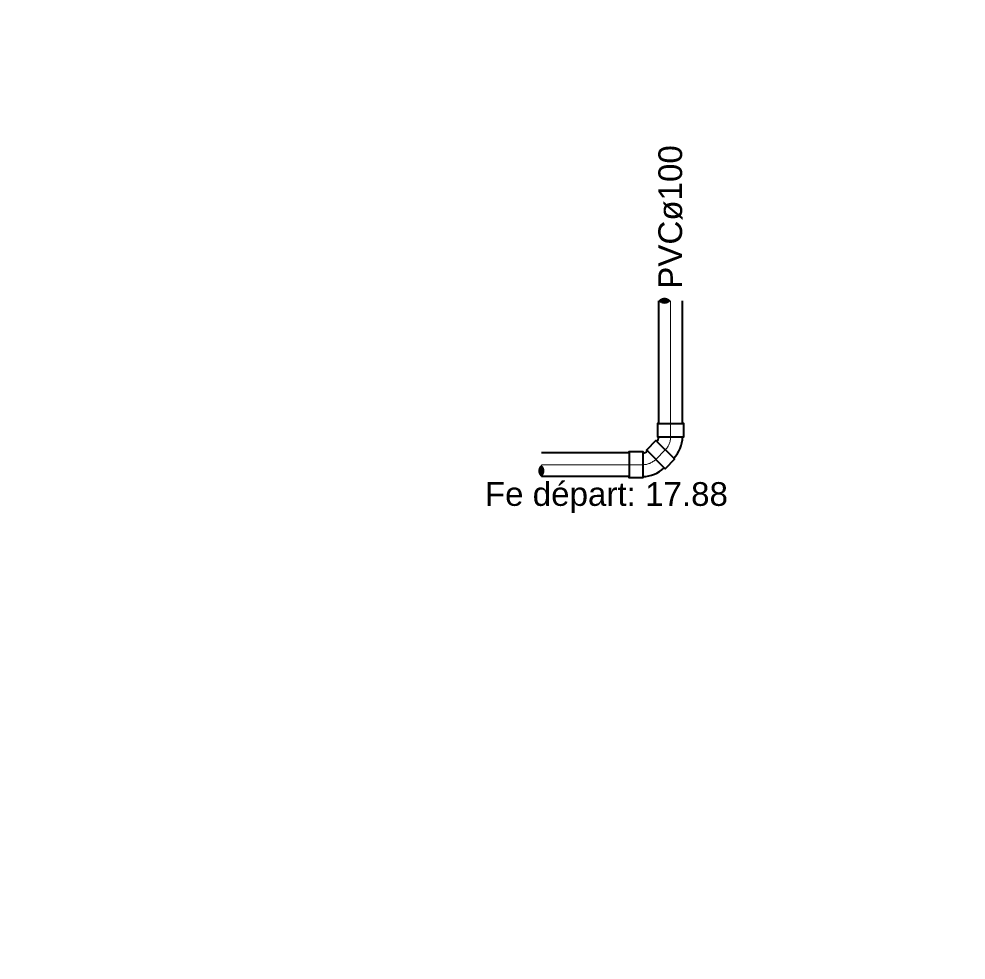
# Model space of a CAD drawing. Header units: metres. Extents: x -101133.8 to -101066.7, y -24899.3 to -24824.7.
# Drawn here: x -101126.047 to -101122.053, y -24850.817 to -24846.847 of the extents above; entities that cross this region are included whole.
import ezdxf

# ---------------------------------------------------------------- set-up
doc = ezdxf.new("R2010")
doc.units = ezdxf.units.M
doc.header["$LTSCALE"] = 0.2
doc.linetypes.add('AXES', pattern=[50.8, 31.75, -6.35, 6.35, -6.35])
doc.layers.add('CMT-PLB-EV-SOUS DALLAGE', color=1, linetype='Continuous')
doc.styles.add('Arial', font='arial.ttf')

msp = doc.modelspace()

# ---------------------------------------------------------------- linework, layer by layer
at = {"layer": 'CMT-PLB-EV-SOUS DALLAGE', "lineweight": 35}
for p, q in [((-101123.3491, -24848.553), (-101123.3491, -24848.036)), ((-101123.2491, -24848.553), (-101123.2491, -24848.036)), ((-101123.3491, -24848.553), (-101123.2491, -24848.553)), ((-101123.3491, -24848.61), (-101123.2491, -24848.61)), ((-101123.357, -24848.6291), (-101123.2863, -24848.6999)), ((-101123.4734, -24848.6774), (-101123.8443, -24848.6774)), ((-101123.4734, -24848.6774), (-101123.4734, -24848.7774)), ((-101123.4164, -24848.6774), (-101123.4164, -24848.7774)), ((-101123.3973, -24848.6694), (-101123.3266, -24848.7402)), ((-101123.4734, -24848.7774), (-101123.8443, -24848.7774))]:
    msp.add_line(p, q, dxfattribs=at)
at = {"layer": 'CMT-PLB-EV-SOUS DALLAGE', "color": 8, "linetype": 'AXES', "lineweight": 20}
for p, q in [((-101123.2991, -24848.553), (-101123.2991, -24848.036)), ((-101123.2991, -24848.61), (-101123.2991, -24848.553)), ((-101123.3217, -24848.6645), (-101123.362, -24848.7048)), ((-101123.4734, -24848.7274), (-101123.8443, -24848.7274)), ((-101123.4164, -24848.7274), (-101123.4734, -24848.7274))]:
    msp.add_line(p, q, dxfattribs=at)
at = {"layer": 'CMT-PLB-EV-SOUS DALLAGE', "color": 8, "linetype": 'Continuous', "lineweight": 20}
for points in [[(-101123.2491, -24848.036, 0, 0, 0.198912), (-101123.2506, -24848.0325, 0, 0, 0.45748), (-101123.2991, -24848.036, 0, 0.0078, 0), (-101123.3031, -24848.036, 0, 0, 0), (-101123.3463, -24848.0381, 0.004, 0.004, -0.414214), (-101123.3463, -24848.0339, 0.004, 0.004, -0.442644), (-101123.3021, -24848.036, 0, 0, 0), (-101123.3463, -24848.0339, 0.004, 0.004, 0.414214), (-101123.3463, -24848.0381, 0.004, 0.004, 0.442644), (-101123.3021, -24848.036, 0, 0, 0), (-101123.3241, -24848.0485, 0, 0.05, 0), (-101123.3241, -24848.036, 0.05, 0, 0), (-101123.3241, -24848.0235, 0, 0, 0)], [(-101123.8443, -24848.6774, 0, 0, 0.198912), (-101123.8478, -24848.6788, 0, 0, 0.45748), (-101123.8443, -24848.7274, 0, 0.0078, 0), (-101123.8443, -24848.7314, 0, 0, 0), (-101123.8422, -24848.7745, 0.004, 0.004, -0.414214), (-101123.8464, -24848.7745, 0.004, 0.004, -0.442644), (-101123.8443, -24848.7304, 0, 0, 0), (-101123.8464, -24848.7745, 0.004, 0.004, 0.414214), (-101123.8422, -24848.7745, 0.004, 0.004, 0.442644), (-101123.8443, -24848.7304, 0, 0, 0), (-101123.8318, -24848.7524, 0, 0.05, 0), (-101123.8443, -24848.7524, 0.05, 0, 0), (-101123.8568, -24848.7524, 0, 0, 0)]]:
    msp.add_lwpolyline(points, format="xyseb", dxfattribs=at)
at = {"layer": 'CMT-PLB-EV-SOUS DALLAGE', "lineweight": 35}
for points in [[(-101123.3491, -24848.553), (-101123.3548, -24848.553), (-101123.3548, -24848.61), (-101123.3491, -24848.61)], [(-101123.2491, -24848.61), (-101123.2434, -24848.61), (-101123.2434, -24848.553), (-101123.2491, -24848.553)], [(-101123.357, -24848.6291), (-101123.3611, -24848.6251), (-101123.4014, -24848.6654), (-101123.3973, -24848.6694)], [(-101123.4734, -24848.6774), (-101123.4734, -24848.6717), (-101123.4164, -24848.6717), (-101123.4164, -24848.6774)], [(-101123.2863, -24848.6999), (-101123.2823, -24848.7039), (-101123.3226, -24848.7442), (-101123.3266, -24848.7402)], [(-101123.4164, -24848.7774), (-101123.4164, -24848.7831), (-101123.4734, -24848.7831), (-101123.4734, -24848.7774)]]:
    msp.add_lwpolyline(points, dxfattribs=at)
for centre, radius, start, end in [((-101123.3761, -24848.61), 0.027, 315, 360), ((-101123.3761, -24848.61), 0.127, 315, 360), ((-101123.4164, -24848.6504), 0.027, 270, 315), ((-101123.4164, -24848.6504), 0.127, 270, 315)]:
    msp.add_arc(centre, radius, start, end, dxfattribs=at)
at = {"layer": 'CMT-PLB-EV-SOUS DALLAGE', "color": 8, "linetype": 'AXES', "lineweight": 20}
for centre, start, end in [((-101123.3761, -24848.61), 315, 0), ((-101123.4164, -24848.6504), 270, 315)]:
    msp.add_arc(centre, 0.077, start, end, dxfattribs=at)

# ---------------------------------------------------------------- texts
at = {"layer": 'CMT-PLB-EV-SOUS DALLAGE', "lineweight": 35, "insert": (-101123.2995, -24847.9853), "char_height": 0.1, "attachment_point": 4, "rotation": 90, "style": 'Arial'}
msp.add_mtext('PVCø100', dxfattribs=at)
at = {"layer": 'CMT-PLB-EV-SOUS DALLAGE', "lineweight": 35, "insert": (-101124.0825, -24848.866), "char_height": 0.1, "attachment_point": 4, "style": 'Arial'}
msp.add_mtext('Fe départ: 17.88 ', dxfattribs=at)

doc.saveas('drawing.dxf')
